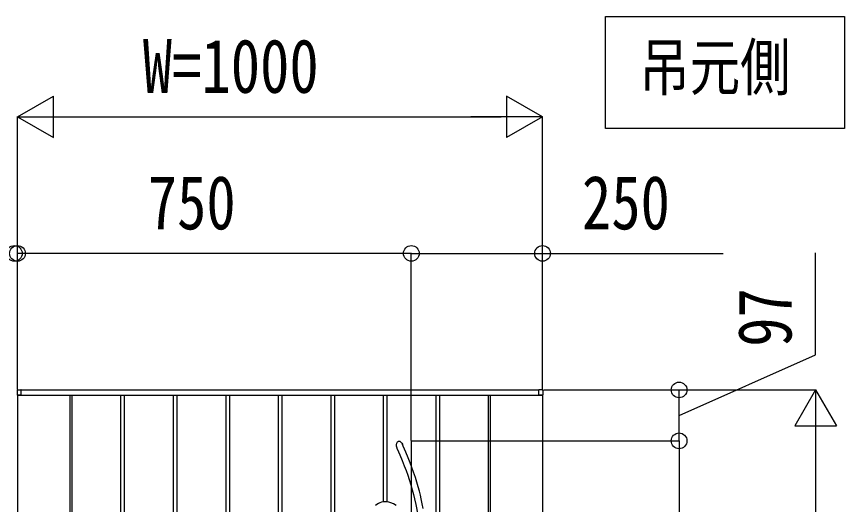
# Model space of a CAD drawing. Units: millimetres, scale not verified. Extents: x -14718 to 14718, y -10395 to 10395.
# Drawn here: x 12001 to 13578, y 8294 to 9224 of the extents above; entities that cross this region are included whole.
import ezdxf
from ezdxf.enums import TextEntityAlignment as Align

# ---------------------------------------------------------------- set-up
doc = ezdxf.new("R2010")
doc.units = ezdxf.units.MM
doc.header["$LTSCALE"] = 30
for name, color, linetype in [('0-1_USER1', 3, 'Continuous'), ('0-3_YKK_13', 4, 'Continuous'), ('0-4_YKK_A1', 4, 'Continuous'), ('0-5_YKK_D', 6, 'Continuous')]:
    doc.layers.add(name, color=color, linetype=linetype)
doc.styles.add('ＭＳ ゴシック', font='')
doc.styles.get('ＭＳ ゴシック').set_extended_font_data('MS Gothic')

msp = doc.modelspace()

# ---------------------------------------------------------------- linework, layer by layer
at = {"layer": '0-1_USER1'}
msp.add_lwpolyline([(13122.57, 9010.22), (13122.57, 9223.56), (13577.5, 9223.56), (13577.5, 9010.22)], close=True, dxfattribs=at)
at = {"layer": '0-3_YKK_13'}
msp.add_line((12752.57, 8415.5), (12752.57, 7415.5), dxfattribs=at)
for points in [[(12725.89, 8400.23), (12725.89, 8400.23), (12725.88, 8400.26), (12725.81, 8400.43), (12725.45, 8401.37), (12724.51, 8405.31), (12724.44, 8408.17), (12725.04, 8411.1), (12725.61, 8412.39), (12726.43, 8413.61), (12727.3, 8414.45), (12728.42, 8415.06), (12729.2, 8415.22), (12730, 8415.16), (12730.64, 8414.96), (12731.64, 8414.38), (12732.96, 8413.11), (12734.32, 8411.24), (12735.54, 8409.12), (12735.72, 8408.74)], [(12775.04, 8286.56), (12773.45, 8295.53), (12771.45, 8305.41), (12769.87, 8312.41), (12768.02, 8319.89), (12765.86, 8327.91), (12763.35, 8336.54), (12760.41, 8345.85), (12756.97, 8355.95), (12753.89, 8364.49), (12750.41, 8373.65), (12746.5, 8383.48), (12742.11, 8394.06), (12737.18, 8405.47), (12735.71, 8408.74)], [(12725.89, 8400.23), (12725.91, 8400.18), (12730.88, 8388.66), (12735.31, 8377.99), (12739.24, 8368.07), (12742.72, 8358.84), (12745.81, 8350.22), (12748.54, 8342.15), (12751.79, 8331.85), (12754.52, 8322.35), (12756.82, 8313.54), (12758.76, 8305.33), (12761.02, 8294.48), (12762.82, 8284.49), (12764.26, 8275.23), (12765.41, 8266.77)], [(12723.99, 8292.17), (12718.95, 8295.35), (12713.59, 8297.75), (12709.86, 8298.84), (12705.98, 8299.48), (12701.95, 8299.59), (12698.84, 8299.28), (12695.74, 8298.63), (12692.73, 8297.63), (12689.87, 8296.27), (12687.16, 8294.47), (12684.72, 8292.18)]]:
    msp.add_lwpolyline(points, dxfattribs=at)
at = {"layer": '0-4_YKK_A1'}
for p, q in [((12002.07, 8511.13), (12002.07, 8503)), ((12002.57, 8502.5), (12002.57, 7322.5)), ((12002.57, 8502.5), (13002.57, 8502.5)), ((12009.57, 8502.5), (12002.57, 8502.5)), ((12002.57, 8502.5), (12009.27, 8502.5)), ((12003.48, 8512.63), (12009.04, 8512.97)), ((12009.27, 8502.5), (12009.27, 8502.5)), ((12009.57, 8512.5), (12995.57, 8512.5)), ((12009.57, 8502.5), (12009.57, 8512.5)), ((12009.57, 8502.8), (12009.57, 8512.47)), ((12102.57, 8502.5), (12102.57, 7322.5)), ((12106.07, 8502.5), (12106.07, 7322.5)), ((12199.07, 8502.5), (12199.07, 7322.5)), ((12206.07, 8502.5), (12206.07, 7322.5)), ((12299.07, 8502.5), (12299.07, 7322.5)), ((12306.07, 8502.5), (12306.07, 7322.5)), ((12399.07, 8502.5), (12399.07, 7322.5)), ((12406.07, 8502.5), (12406.07, 7322.5)), ((12499.07, 8502.5), (12499.07, 7322.5)), ((12506.07, 8502.5), (12506.07, 7322.5)), ((12599.07, 8502.5), (12599.07, 7322.5)), ((12606.07, 8502.5), (12606.07, 7322.5)), ((12699.07, 8502.5), (12699.07, 8299.3)), ((12706.07, 8502.5), (12706.07, 8299.46)), ((12799.07, 8502.5), (12799.07, 7978.47)), ((12806.07, 8502.5), (12806.07, 7983)), ((12899.07, 8502.5), (12899.07, 7322.5)), ((12902.57, 8502.5), (12902.57, 7322.5)), ((12995.57, 8502.5), (12995.57, 8512.5)), ((12995.57, 8502.8), (12995.57, 8512.47)), ((12995.57, 8502.5), (13002.57, 8502.5)), ((13002.57, 8502.5), (12995.87, 8502.5)), ((12995.87, 8502.5), (12995.87, 8502.5)), ((13001.66, 8512.63), (12996.1, 8512.97)), ((13002.57, 8502.5), (13002.57, 7322.5)), ((13003.07, 8511.13), (13003.07, 8503))]:
    msp.add_line(p, q, dxfattribs=at)
for centre, radius, start, end in [((12003.57, 8511.13), 1.5, 93.5, 180), ((12002.57, 8503), 0.5, 180, 270), ((12009.07, 8512.47), 0.5, 0, 93.5), ((12009.27, 8502.8), 0.3, 270, 0), ((12996.07, 8512.47), 0.5, 86.5, 180), ((12995.87, 8502.8), 0.3, 180, 270), ((13001.57, 8511.13), 1.5, 0, 86.5), ((13002.57, 8503), 0.5, 270, 0)]:
    msp.add_arc(centre, radius, start, end, dxfattribs=at)
at = {"layer": '0-5_YKK_D'}
for p, q in [((12002.57, 9032.5), (12070.99, 9072)), ((12070.99, 8993), (12070.99, 9072)), ((13002.57, 9032.5), (12934.15, 9072)), ((12934.15, 9072), (12934.15, 8993)), ((12002.57, 8514.5), (12002.57, 9033.5)), ((12002.57, 9032.5), (12070.99, 8993)), ((12002.57, 9032.5), (12139.4, 9032.5)), ((12081.57, 9032.5), (12923.57, 9032.5)), ((13002.57, 9032.5), (12865.74, 9032.5)), ((13002.57, 9032.5), (12934.15, 8993)), ((13002.57, 8514.5), (13002.57, 9033.5)), ((12002.57, 8513.5), (12002.57, 8773.5)), ((12752.57, 8772.5), (12002.57, 8772.5)), ((12752.57, 8416.5), (12752.57, 8773.5)), ((12752.57, 8416.5), (12752.57, 8773.5)), ((13002.57, 8513.5), (13002.57, 8773.5)), ((13004.57, 8512.5), (13523.57, 8512.5)), ((13004.57, 8512.5), (13263.57, 8512.5)), ((13262.57, 8415.5), (13262.57, 8512.5)), ((13522.57, 8512.5), (13483.07, 8444.08)), ((13522.57, 8512.5), (13562.07, 8444.08)), ((13522.57, 8512.5), (13522.57, 8375.67)), ((13483.07, 8444.08), (13562.07, 8444.08)), ((13522.57, 8433.5), (13522.57, 7391.5)), ((12753.57, 8415.5), (13263.57, 8415.5)), ((12755.57, 8415.5), (13263.57, 8415.5)), ((13262.57, 8415.5), (13262.57, 7415.5))]:
    msp.add_line(p, q, dxfattribs=at)
for points in [[(12752.57, 8772.5), (13002.57, 8772.5), (13346.44, 8772.5)], [(13262.57, 8464), (13522.57, 8579.63), (13522.57, 8773.9)]]:
    msp.add_lwpolyline(points, dxfattribs=at)
for centre in [(11996.57, 8772.5), (12002.57, 8772.5), (12752.57, 8772.5), (12752.57, 8772.5), (13002.57, 8772.5), (13262.57, 8512.5), (13262.57, 8415.5), (13262.57, 8415.5)]:
    msp.add_circle(centre, 15, dxfattribs=at)

# ---------------------------------------------------------------- texts
at = {"layer": '0-1_USER1', "style": 'ＭＳ ゴシック', "width": 0.8}
msp.add_text('吊元側', height=87.98, dxfattribs=at).set_placement((13186.83, 9056.89), align=Align.BOTTOM_LEFT)
at = {"layer": '0-5_YKK_D', "style": 'ＭＳ ゴシック', "width": 0.8}
for s, p in [('W=1000', (12241.24, 9047.5)), ('750', (12250.64, 8787.5)), ('250', (13077.57, 8787.5))]:
    msp.add_text(s, height=102.6, dxfattribs=at).set_placement(p, align=Align.BOTTOM_LEFT)
msp.add_text('97', height=102.6, rotation=90, dxfattribs=at).set_placement((13507.57, 8594.63), align=Align.BOTTOM_LEFT)

doc.saveas('drawing.dxf')
